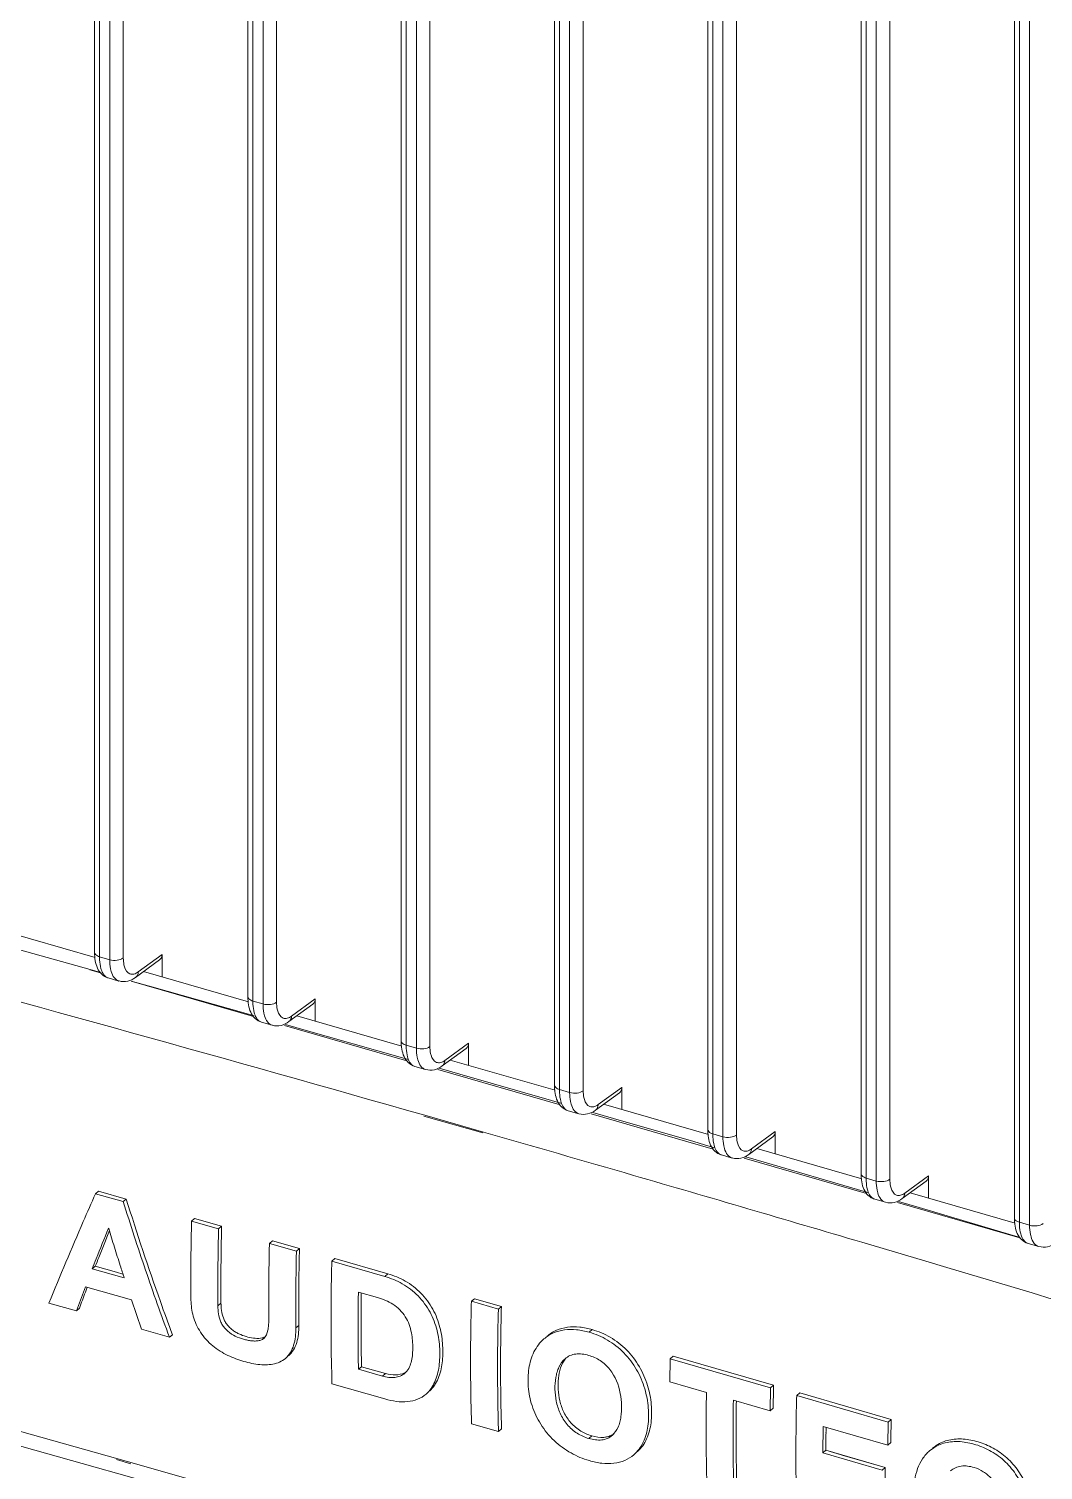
# Model space of a CAD drawing. Header units: millimetres. Extents: x 0 to 3564, y 0 to 2520.
# Drawn here: x 2433.5 to 2484, y 1848.2 to 1919.8 of the extents above; entities that cross this region are included whole.
import ezdxf

# ---------------------------------------------------------------- set-up
doc = ezdxf.new("R2010")
doc.units = ezdxf.units.MM
doc.layers.get('0').update_dxf_attribs({"lineweight": 13})

msp = doc.modelspace()

# ---------------------------------------------------------------- linework, layer by layer
for p, q in [((2436.796, 1873.915), (2436.796, 1957.219)), ((2437.046, 1957.003), (2437.046, 1873.698)), ((2437.551, 1873.552), (2437.551, 1956.857)), ((2438.227, 1956.943), (2438.227, 1873.638)), ((2444.417, 1871.715), (2444.417, 1955.019)), ((2444.667, 1954.803), (2444.667, 1871.498)), ((2445.848, 1954.743), (2445.848, 1871.438)), ((2445.172, 1871.352), (2445.172, 1954.657)), ((2452.038, 1869.515), (2452.038, 1952.819)), ((2452.288, 1952.603), (2452.288, 1869.298)), ((2453.469, 1952.543), (2453.469, 1869.238)), ((2452.793, 1869.152), (2452.793, 1952.457)), ((2459.659, 1867.315), (2459.659, 1950.619)), ((2459.909, 1950.403), (2459.909, 1867.098)), ((2460.414, 1866.952), (2460.414, 1950.257)), ((2461.09, 1950.343), (2461.09, 1867.038)), ((2467.28, 1865.115), (2467.28, 1948.419)), ((2467.53, 1948.203), (2467.53, 1864.898)), ((2468.035, 1864.752), (2468.035, 1948.057)), ((2468.711, 1948.143), (2468.711, 1864.838)), ((2474.901, 1862.915), (2474.901, 1946.219)), ((2475.151, 1946.003), (2475.151, 1862.698)), ((2475.656, 1862.552), (2475.656, 1945.857)), ((2476.332, 1945.943), (2476.332, 1862.638)), ((2482.522, 1860.715), (2482.522, 1944.019)), ((2482.772, 1943.803), (2482.772, 1860.498)), ((2483.277, 1860.352), (2483.277, 1943.657)), ((2436.828, 1873.661), (2431.616, 1875.165)), ((2436.573, 1873.06), (2431.167, 1874.565)), ((2437.046, 1873.698), (2437.551, 1873.552)), ((2440.151, 1873.808), (2438.97, 1872.947)), ((2440.151, 1872.701), (2440.151, 1873.808)), ((2437.087, 1872.906), (2436.561, 1873.049)), ((2437.096, 1872.914), (2436.573, 1873.06)), ((2438.838, 1872.674), (2440.026, 1873.54)), ((2437.476, 1872.647), (2438.011, 1872.493)), ((2444.693, 1870.732), (2438.613, 1872.487)), ((2439.646, 1872.2), (2438.615, 1872.489)), ((2444.449, 1871.461), (2439.237, 1872.965)), ((2444.214, 1870.915), (2439.646, 1872.2)), ((2447.772, 1871.608), (2446.591, 1870.747)), ((2447.772, 1870.501), (2447.772, 1871.608)), ((2444.733, 1870.768), (2444.214, 1870.915)), ((2444.667, 1871.498), (2445.172, 1871.352)), ((2446.459, 1870.474), (2447.648, 1871.34)), ((2445.097, 1870.447), (2445.632, 1870.293)), ((2452.314, 1868.532), (2446.234, 1870.287)), ((2447.312, 1870.039), (2446.282, 1870.33)), ((2452.07, 1869.261), (2446.859, 1870.765)), ((2451.868, 1868.744), (2447.312, 1870.039)), ((2455.393, 1869.408), (2454.212, 1868.547)), ((2455.393, 1868.301), (2455.393, 1869.408)), ((2452.386, 1868.596), (2451.868, 1868.744)), ((2452.288, 1869.298), (2452.793, 1869.152)), ((2454.08, 1868.274), (2455.269, 1869.14)), ((2452.718, 1868.247), (2453.253, 1868.093)), ((2459.935, 1866.332), (2453.855, 1868.087)), ((2454.959, 1867.861), (2453.932, 1868.155)), ((2459.691, 1867.061), (2454.48, 1868.565)), ((2459.504, 1866.556), (2454.959, 1867.861)), ((2460.021, 1866.407), (2459.504, 1866.556)), ((2459.909, 1867.098), (2460.414, 1866.952)), ((2461.701, 1866.074), (2462.89, 1866.94)), ((2463.014, 1867.208), (2461.833, 1866.347)), ((2463.014, 1866.101), (2463.014, 1867.208)), ((2453.208, 1865.818), (2456.128, 1864.984)), ((2460.339, 1866.047), (2460.874, 1865.893)), ((2467.556, 1864.132), (2461.476, 1865.887)), ((2462.587, 1865.666), (2461.563, 1865.962)), ((2467.312, 1864.861), (2462.101, 1866.365)), ((2453.17, 1865.772), (2456.103, 1864.953)), ((2466.585, 1864.508), (2462.587, 1865.666)), ((2467.121, 1864.352), (2466.585, 1864.508)), ((2467.53, 1864.898), (2468.035, 1864.752)), ((2469.323, 1863.874), (2470.511, 1864.74)), ((2470.635, 1865.008), (2469.454, 1864.147)), ((2470.635, 1863.901), (2470.635, 1865.008)), ((2467.636, 1864.202), (2467.121, 1864.352)), ((2467.96, 1863.847), (2468.495, 1863.693)), ((2475.177, 1861.932), (2469.097, 1863.687)), ((2470.196, 1863.455), (2469.174, 1863.754)), ((2474.933, 1862.661), (2469.722, 1864.165)), ((2474.719, 1862.131), (2470.196, 1863.455)), ((2475.151, 1862.698), (2475.656, 1862.552)), ((2476.944, 1861.674), (2478.132, 1862.54)), ((2478.256, 1862.808), (2477.075, 1861.947)), ((2478.256, 1861.701), (2478.256, 1862.808)), ((2436.845, 1861.919), (2436.995, 1862.049)), ((2438.225, 1861.526), (2436.845, 1861.919)), ((2438.375, 1861.656), (2436.995, 1862.049)), ((2438.225, 1861.526), (2438.375, 1861.656)), ((2475.233, 1861.98), (2474.719, 1862.131)), ((2475.581, 1861.647), (2476.116, 1861.493)), ((2477.785, 1861.228), (2476.766, 1861.528)), ((2482.554, 1860.461), (2477.343, 1861.965)), ((2482.798, 1859.732), (2476.718, 1861.487)), ((2482.296, 1859.894), (2477.785, 1861.228)), ((2437.486, 1860.201), (2437.503, 1860.196)), ((2441.619, 1860.559), (2441.769, 1860.689)), ((2442.965, 1860.175), (2441.619, 1860.559)), ((2443.115, 1860.305), (2441.769, 1860.689)), ((2442.965, 1860.175), (2443.115, 1860.305)), ((2482.772, 1860.498), (2483.277, 1860.352)), ((2445.491, 1859.453), (2445.641, 1859.583)), ((2446.835, 1859.068), (2445.491, 1859.453)), ((2446.985, 1859.198), (2445.641, 1859.583)), ((2482.809, 1859.742), (2482.296, 1859.894)), ((2483.202, 1859.447), (2483.737, 1859.293)), ((2446.835, 1859.068), (2446.985, 1859.198)), ((2448.591, 1858.565), (2448.741, 1858.695)), ((2451.377, 1857.939), (2448.741, 1858.695)), ((2436.684, 1858.185), (2436.834, 1858.315)), ((2438.269, 1857.733), (2436.684, 1858.185)), ((2437.89, 1858.013), (2436.834, 1858.315)), ((2438.209, 1857.923), (2437.89, 1858.013)), ((2451.227, 1857.809), (2448.591, 1858.565)), ((2451.227, 1857.809), (2451.377, 1857.939)), ((2435.893, 1856.099), (2436.344, 1857.295)), ((2436.342, 1857.025), (2436.434, 1857.269)), ((2436.344, 1857.295), (2438.632, 1856.643)), ((2438.632, 1856.643), (2439.125, 1855.179)), ((2449.91, 1857.033), (2450.869, 1856.757)), ((2455.529, 1856.572), (2455.679, 1856.702)), ((2456.871, 1856.186), (2455.529, 1856.572)), ((2457.021, 1856.316), (2455.679, 1856.702)), ((2434.53, 1856.486), (2435.893, 1856.099)), ((2435.893, 1856.099), (2436.043, 1856.229)), ((2442.93, 1856.352), (2443.081, 1856.482)), ((2456.871, 1856.186), (2457.021, 1856.316)), ((2439.125, 1855.179), (2440.522, 1854.781)), ((2446.8, 1855.245), (2446.95, 1855.375)), ((2461.387, 1855.034), (2461.537, 1855.164)), ((2440.522, 1854.781), (2440.672, 1854.911)), ((2465.413, 1853.718), (2465.388, 1852.57)), ((2465.413, 1853.718), (2465.563, 1853.848)), ((2470.405, 1852.269), (2465.413, 1853.718)), ((2470.555, 1852.399), (2465.563, 1853.848)), ((2449.915, 1853.192), (2450.065, 1853.322)), ((2451.113, 1852.848), (2449.915, 1853.192)), ((2451.263, 1852.978), (2450.065, 1853.322)), ((2451.113, 1852.848), (2451.263, 1852.978)), ((2421.141, 1852.743), (2460.834, 1841.576)), ((2448.6, 1852.473), (2451.235, 1851.717)), ((2465.388, 1852.57), (2467.215, 1852.041)), ((2470.38, 1851.122), (2470.405, 1852.269)), ((2470.405, 1852.269), (2470.555, 1852.399)), ((2468.554, 1851.652), (2470.38, 1851.122)), ((2471.7, 1851.893), (2471.85, 1852.022)), ((2476.252, 1850.566), (2471.7, 1851.893)), ((2476.402, 1850.696), (2471.85, 1852.022)), ((2470.38, 1851.122), (2470.53, 1851.252)), ((2437.948, 1848.736), (2431.016, 1850.687)), ((2455.538, 1850.48), (2456.879, 1850.094)), ((2456.879, 1850.094), (2457.029, 1850.224)), ((2473.001, 1849.036), (2473.014, 1850.356)), ((2473.014, 1850.356), (2476.228, 1849.419)), ((2476.228, 1849.419), (2476.252, 1850.566)), ((2476.252, 1850.566), (2476.402, 1850.696)), ((2461.366, 1849.753), (2461.516, 1849.883)), ((2476.228, 1849.419), (2476.378, 1849.549)), ((2438.601, 1848.499), (2437.886, 1848.701)), ((2438.663, 1848.534), (2437.948, 1848.736)), ((2473.001, 1849.036), (2473.151, 1849.166)), ((2475.95, 1848.177), (2473.001, 1849.036)), ((2476.1, 1848.307), (2473.151, 1849.166)), ((2445.578, 1846.574), (2438.663, 1848.534)), ((2475.95, 1848.177), (2476.1, 1848.307)), ((2476.101, 1847.265), (2476.1, 1848.307))]:
    msp.add_line(p, q)
msp.add_lwpolyline([(2476.1, 1848.307), (2475.118, 1848.594), (2474.133, 1848.879), (2473.151, 1849.166)])
for centre, radius, start, end in [((1823.671, -342.016), 2295.833, 73.815608, 74.009356), ((2588.057, 1799.588), 162.223, 159.26408, 159.56446), ((2582.881, 1849.409), 112.366, 178.4752, 179.06046), ((2584.527, 1848.677), 111.378, 179.15838, 179.29642), ((2591.091, 1847.709), 114.728, 178.50792, 179.08085), ((2583.521, 1848.688), 110.371, 179.29617, 179.7522), ((2479.651, 1847.888), 1.824, 123.33684, 130.88301)]:
    msp.add_arc(centre, radius, start, end)
for centre in [(2439.717, 1873.934), (2447.338, 1871.734), (2454.96, 1869.534), (2462.581, 1867.334), (2470.202, 1865.134), (2477.823, 1862.934)]:
    msp.add_ellipse(centre, major_axis=(-0.327, 0.379), ratio=0.749092, start_param=-3.202828, end_param=-2.426395)
for points, knots in [([(2414.238, 1876.57), (2417.502, 1875.699), (2430.515, 1872.198), (2443.498, 1868.587), (2453.208, 1865.818)], [0, 0, 0, 0, 0.250705, 1, 1, 1, 1]), ([(2436.796, 1873.915), (2436.796, 1873.777), (2436.815, 1873.512), (2436.918, 1873.134), (2437.133, 1872.816), (2437.357, 1872.68), (2437.478, 1872.647)], [0, 0, 0, 0, 0.267561, 0.515091, 0.75462, 1, 1, 1, 1]), ([(2437.046, 1873.698), (2437.01, 1873.708), (2436.908, 1873.745), (2436.796, 1873.838), (2436.796, 1873.915)], [0, 0, 0, 0, 0.324621, 1, 1, 1, 1]), ([(2437.046, 1873.698), (2437.046, 1873.645), (2437.051, 1873.451), (2437.077, 1873.255), (2437.115, 1873.119)], [0, 0, 0, 0, 0.27309, 1, 1, 1, 1]), ([(2437.115, 1873.119), (2437.125, 1873.08), (2437.169, 1872.946), (2437.239, 1872.817), (2437.311, 1872.747)], [0, 0, 0, 0, 0.28664, 1, 1, 1, 1]), ([(2438.227, 1873.638), (2438.144, 1873.57), (2437.906, 1873.505), (2437.671, 1873.518), (2437.551, 1873.552)], [0, 0, 0, 0, 0.463542, 1, 1, 1, 1]), ([(2437.625, 1872.971), (2437.612, 1873.014), (2437.566, 1873.204), (2437.551, 1873.401), (2437.551, 1873.552)], [0, 0, 0, 0, 0.226827, 1, 1, 1, 1]), ([(2438.284, 1873.2), (2438.274, 1873.232), (2438.239, 1873.375), (2438.227, 1873.524), (2438.227, 1873.638)], [0, 0, 0, 0, 0.226813, 1, 1, 1, 1]), ([(2438.97, 1872.947), (2438.905, 1872.9), (2438.774, 1872.825), (2438.458, 1872.829), (2438.327, 1873.058), (2438.284, 1873.2)], [0, 0, 0, 0, 0.274351, 0.497881, 1, 1, 1, 1]), ([(2437.311, 1872.747), (2437.323, 1872.735), (2437.372, 1872.692), (2437.43, 1872.66), (2437.476, 1872.647)], [0, 0, 0, 0, 0.26302, 1, 1, 1, 1]), ([(2438.011, 1872.493), (2437.922, 1872.519), (2437.742, 1872.657), (2437.658, 1872.858), (2437.625, 1872.971)], [0, 0, 0, 0, 0.440607, 1, 1, 1, 1]), ([(2438.838, 1872.674), (2438.721, 1872.589), (2438.458, 1872.447), (2438.153, 1872.456), (2438.014, 1872.496)], [0, 0, 0, 0, 0.501272, 1, 1, 1, 1]), ([(2438.97, 1872.947), (2438.969, 1872.92), (2438.957, 1872.817), (2438.899, 1872.718), (2438.839, 1872.674)], [0, 0, 0, 0, 0.269321, 1, 1, 1, 1]), ([(2444.417, 1871.715), (2444.417, 1871.577), (2444.436, 1871.312), (2444.54, 1870.934), (2444.755, 1870.616), (2444.978, 1870.48), (2445.099, 1870.447)], [0, 0, 0, 0, 0.267561, 0.515091, 0.75462, 1, 1, 1, 1]), ([(2444.667, 1871.498), (2444.632, 1871.508), (2444.529, 1871.545), (2444.417, 1871.638), (2444.417, 1871.715)], [0, 0, 0, 0, 0.324621, 1, 1, 1, 1]), ([(2444.667, 1871.498), (2444.667, 1871.445), (2444.672, 1871.251), (2444.698, 1871.055), (2444.736, 1870.919)], [0, 0, 0, 0, 0.27309, 1, 1, 1, 1]), ([(2444.736, 1870.919), (2444.746, 1870.88), (2444.79, 1870.746), (2444.86, 1870.617), (2444.932, 1870.547)], [0, 0, 0, 0, 0.28664, 1, 1, 1, 1]), ([(2445.848, 1871.438), (2445.765, 1871.37), (2445.527, 1871.305), (2445.292, 1871.318), (2445.172, 1871.352)], [0, 0, 0, 0, 0.463542, 1, 1, 1, 1]), ([(2445.246, 1870.771), (2445.233, 1870.814), (2445.187, 1871.004), (2445.172, 1871.201), (2445.172, 1871.352)], [0, 0, 0, 0, 0.226827, 1, 1, 1, 1]), ([(2445.905, 1871), (2445.895, 1871.032), (2445.86, 1871.175), (2445.848, 1871.324), (2445.848, 1871.438)], [0, 0, 0, 0, 0.226813, 1, 1, 1, 1]), ([(2446.591, 1870.747), (2446.526, 1870.7), (2446.395, 1870.625), (2446.079, 1870.629), (2445.948, 1870.858), (2445.905, 1871)], [0, 0, 0, 0, 0.274351, 0.497881, 1, 1, 1, 1]), ([(2444.932, 1870.547), (2444.944, 1870.535), (2444.993, 1870.492), (2445.051, 1870.46), (2445.097, 1870.447)], [0, 0, 0, 0, 0.26302, 1, 1, 1, 1]), ([(2445.632, 1870.293), (2445.543, 1870.319), (2445.363, 1870.457), (2445.279, 1870.658), (2445.246, 1870.771)], [0, 0, 0, 0, 0.440607, 1, 1, 1, 1]), ([(2446.459, 1870.474), (2446.342, 1870.389), (2446.079, 1870.247), (2445.774, 1870.256), (2445.635, 1870.296)], [0, 0, 0, 0, 0.501272, 1, 1, 1, 1]), ([(2446.591, 1870.747), (2446.59, 1870.72), (2446.578, 1870.617), (2446.52, 1870.518), (2446.46, 1870.474)], [0, 0, 0, 0, 0.269321, 1, 1, 1, 1]), ([(2452.038, 1869.515), (2452.038, 1869.377), (2452.057, 1869.112), (2452.161, 1868.734), (2452.376, 1868.416), (2452.599, 1868.28), (2452.72, 1868.247)], [0, 0, 0, 0, 0.267561, 0.515091, 0.75462, 1, 1, 1, 1]), ([(2452.288, 1869.298), (2452.253, 1869.308), (2452.15, 1869.345), (2452.038, 1869.438), (2452.038, 1869.515)], [0, 0, 0, 0, 0.324621, 1, 1, 1, 1]), ([(2452.288, 1869.298), (2452.288, 1869.245), (2452.293, 1869.051), (2452.319, 1868.855), (2452.357, 1868.719)], [0, 0, 0, 0, 0.27309, 1, 1, 1, 1]), ([(2452.357, 1868.719), (2452.367, 1868.68), (2452.411, 1868.546), (2452.481, 1868.417), (2452.553, 1868.347)], [0, 0, 0, 0, 0.28664, 1, 1, 1, 1]), ([(2453.469, 1869.238), (2453.386, 1869.17), (2453.148, 1869.105), (2452.913, 1869.118), (2452.793, 1869.152)], [0, 0, 0, 0, 0.463542, 1, 1, 1, 1]), ([(2452.867, 1868.571), (2452.854, 1868.614), (2452.808, 1868.804), (2452.793, 1869.001), (2452.793, 1869.152)], [0, 0, 0, 0, 0.226827, 1, 1, 1, 1]), ([(2453.526, 1868.8), (2453.516, 1868.832), (2453.481, 1868.975), (2453.469, 1869.124), (2453.469, 1869.238)], [0, 0, 0, 0, 0.226813, 1, 1, 1, 1]), ([(2454.212, 1868.547), (2454.147, 1868.5), (2454.016, 1868.425), (2453.7, 1868.429), (2453.569, 1868.658), (2453.526, 1868.8)], [0, 0, 0, 0, 0.274351, 0.497881, 1, 1, 1, 1]), ([(2452.553, 1868.347), (2452.565, 1868.335), (2452.614, 1868.292), (2452.672, 1868.26), (2452.718, 1868.247)], [0, 0, 0, 0, 0.26302, 1, 1, 1, 1]), ([(2453.253, 1868.093), (2453.164, 1868.119), (2452.984, 1868.257), (2452.9, 1868.458), (2452.867, 1868.571)], [0, 0, 0, 0, 0.440607, 1, 1, 1, 1]), ([(2454.081, 1868.274), (2453.963, 1868.189), (2453.7, 1868.047), (2453.395, 1868.056), (2453.256, 1868.096)], [0, 0, 0, 0, 0.501272, 1, 1, 1, 1]), ([(2454.212, 1868.547), (2454.211, 1868.52), (2454.199, 1868.417), (2454.141, 1868.318), (2454.081, 1868.274)], [0, 0, 0, 0, 0.269321, 1, 1, 1, 1]), ([(2459.659, 1867.315), (2459.659, 1867.177), (2459.678, 1866.912), (2459.782, 1866.534), (2459.997, 1866.216), (2460.22, 1866.08), (2460.341, 1866.047)], [0, 0, 0, 0, 0.267561, 0.515091, 0.75462, 1, 1, 1, 1]), ([(2459.909, 1867.098), (2459.874, 1867.108), (2459.771, 1867.145), (2459.659, 1867.238), (2459.659, 1867.315)], [0, 0, 0, 0, 0.324621, 1, 1, 1, 1]), ([(2459.909, 1867.098), (2459.909, 1867.045), (2459.914, 1866.851), (2459.94, 1866.655), (2459.978, 1866.519)], [0, 0, 0, 0, 0.27309, 1, 1, 1, 1]), ([(2461.09, 1867.038), (2461.007, 1866.97), (2460.769, 1866.905), (2460.534, 1866.918), (2460.414, 1866.952)], [0, 0, 0, 0, 0.463542, 1, 1, 1, 1]), ([(2460.488, 1866.371), (2460.475, 1866.414), (2460.429, 1866.604), (2460.414, 1866.801), (2460.414, 1866.952)], [0, 0, 0, 0, 0.226827, 1, 1, 1, 1]), ([(2461.147, 1866.6), (2461.137, 1866.632), (2461.102, 1866.775), (2461.09, 1866.924), (2461.09, 1867.038)], [0, 0, 0, 0, 0.226813, 1, 1, 1, 1]), ([(2461.833, 1866.347), (2461.768, 1866.3), (2461.637, 1866.225), (2461.321, 1866.229), (2461.19, 1866.458), (2461.147, 1866.6)], [0, 0, 0, 0, 0.274351, 0.497881, 1, 1, 1, 1]), ([(2459.978, 1866.519), (2459.988, 1866.48), (2460.032, 1866.346), (2460.102, 1866.217), (2460.174, 1866.147)], [0, 0, 0, 0, 0.28664, 1, 1, 1, 1]), ([(2460.174, 1866.147), (2460.186, 1866.135), (2460.235, 1866.092), (2460.293, 1866.06), (2460.339, 1866.047)], [0, 0, 0, 0, 0.26302, 1, 1, 1, 1]), ([(2460.874, 1865.893), (2460.785, 1865.919), (2460.605, 1866.057), (2460.521, 1866.258), (2460.488, 1866.371)], [0, 0, 0, 0, 0.440607, 1, 1, 1, 1]), ([(2461.702, 1866.074), (2461.584, 1865.989), (2461.321, 1865.847), (2461.016, 1865.856), (2460.877, 1865.896)], [0, 0, 0, 0, 0.501272, 1, 1, 1, 1]), ([(2461.833, 1866.347), (2461.832, 1866.32), (2461.82, 1866.217), (2461.762, 1866.118), (2461.702, 1866.074)], [0, 0, 0, 0, 0.269321, 1, 1, 1, 1]), ([(2467.28, 1865.115), (2467.28, 1864.977), (2467.299, 1864.712), (2467.403, 1864.334), (2467.618, 1864.016), (2467.841, 1863.88), (2467.962, 1863.847)], [0, 0, 0, 0, 0.267561, 0.515091, 0.75462, 1, 1, 1, 1]), ([(2467.53, 1864.898), (2467.495, 1864.908), (2467.392, 1864.945), (2467.28, 1865.038), (2467.28, 1865.115)], [0, 0, 0, 0, 0.324621, 1, 1, 1, 1]), ([(2467.53, 1864.898), (2467.53, 1864.845), (2467.535, 1864.651), (2467.561, 1864.455), (2467.599, 1864.319)], [0, 0, 0, 0, 0.27309, 1, 1, 1, 1]), ([(2468.711, 1864.838), (2468.628, 1864.77), (2468.39, 1864.705), (2468.155, 1864.718), (2468.035, 1864.752)], [0, 0, 0, 0, 0.463542, 1, 1, 1, 1]), ([(2468.109, 1864.171), (2468.096, 1864.214), (2468.05, 1864.404), (2468.035, 1864.601), (2468.035, 1864.752)], [0, 0, 0, 0, 0.226827, 1, 1, 1, 1]), ([(2468.768, 1864.4), (2468.758, 1864.432), (2468.723, 1864.575), (2468.711, 1864.724), (2468.711, 1864.838)], [0, 0, 0, 0, 0.226813, 1, 1, 1, 1]), ([(2469.454, 1864.147), (2469.389, 1864.1), (2469.258, 1864.025), (2468.942, 1864.029), (2468.811, 1864.258), (2468.768, 1864.4)], [0, 0, 0, 0, 0.274351, 0.497881, 1, 1, 1, 1]), ([(2467.599, 1864.319), (2467.609, 1864.28), (2467.653, 1864.146), (2467.723, 1864.017), (2467.795, 1863.947)], [0, 0, 0, 0, 0.28664, 1, 1, 1, 1]), ([(2467.795, 1863.947), (2467.807, 1863.935), (2467.856, 1863.892), (2467.914, 1863.86), (2467.96, 1863.847)], [0, 0, 0, 0, 0.26302, 1, 1, 1, 1]), ([(2468.495, 1863.693), (2468.406, 1863.719), (2468.226, 1863.857), (2468.142, 1864.058), (2468.109, 1864.171)], [0, 0, 0, 0, 0.440607, 1, 1, 1, 1]), ([(2469.323, 1863.874), (2469.205, 1863.789), (2468.942, 1863.647), (2468.637, 1863.656), (2468.498, 1863.696)], [0, 0, 0, 0, 0.501272, 1, 1, 1, 1]), ([(2469.454, 1864.147), (2469.453, 1864.12), (2469.441, 1864.017), (2469.383, 1863.918), (2469.323, 1863.874)], [0, 0, 0, 0, 0.269321, 1, 1, 1, 1]), ([(2463.588, 1862.832), (2467.374, 1861.733), (2482.456, 1857.314), (2497.493, 1852.739), (2508.73, 1849.228)], [0, 0, 0, 0, 0.250877, 1, 1, 1, 1]), ([(2474.901, 1862.915), (2474.901, 1862.777), (2474.921, 1862.512), (2475.024, 1862.134), (2475.239, 1861.816), (2475.462, 1861.68), (2475.583, 1861.647)], [0, 0, 0, 0, 0.267561, 0.515091, 0.75462, 1, 1, 1, 1]), ([(2475.151, 1862.698), (2475.116, 1862.708), (2475.013, 1862.745), (2474.901, 1862.838), (2474.901, 1862.915)], [0, 0, 0, 0, 0.324621, 1, 1, 1, 1]), ([(2475.151, 1862.698), (2475.151, 1862.645), (2475.156, 1862.451), (2475.182, 1862.255), (2475.22, 1862.119)], [0, 0, 0, 0, 0.27309, 1, 1, 1, 1]), ([(2476.332, 1862.638), (2476.249, 1862.57), (2476.011, 1862.505), (2475.776, 1862.518), (2475.656, 1862.552)], [0, 0, 0, 0, 0.463542, 1, 1, 1, 1]), ([(2475.73, 1861.971), (2475.717, 1862.014), (2475.671, 1862.204), (2475.656, 1862.401), (2475.656, 1862.552)], [0, 0, 0, 0, 0.226827, 1, 1, 1, 1]), ([(2476.389, 1862.2), (2476.379, 1862.232), (2476.344, 1862.375), (2476.332, 1862.524), (2476.332, 1862.638)], [0, 0, 0, 0, 0.226813, 1, 1, 1, 1]), ([(2436.845, 1861.919), (2436.641, 1861.458), (2435.848, 1859.656), (2435.082, 1857.843), (2434.53, 1856.486)], [0, 0, 0, 0, 0.256006, 1, 1, 1, 1]), ([(2440.522, 1854.781), (2440.11, 1855.888), (2439.312, 1858.125), (2438.579, 1860.385), (2438.225, 1861.526)], [0, 0, 0, 0, 0.497071, 1, 1, 1, 1]), ([(2440.672, 1854.911), (2440.466, 1855.463), (2439.653, 1857.694), (2438.904, 1859.949), (2438.375, 1861.656)], [0, 0, 0, 0, 0.247777, 1, 1, 1, 1]), ([(2475.22, 1862.119), (2475.231, 1862.08), (2475.274, 1861.946), (2475.344, 1861.817), (2475.416, 1861.747)], [0, 0, 0, 0, 0.28664, 1, 1, 1, 1]), ([(2475.416, 1861.747), (2475.428, 1861.735), (2475.477, 1861.692), (2475.535, 1861.66), (2475.581, 1861.647)], [0, 0, 0, 0, 0.26302, 1, 1, 1, 1]), ([(2476.116, 1861.493), (2476.027, 1861.519), (2475.847, 1861.657), (2475.763, 1861.858), (2475.73, 1861.971)], [0, 0, 0, 0, 0.440607, 1, 1, 1, 1]), ([(2476.944, 1861.674), (2476.826, 1861.589), (2476.563, 1861.447), (2476.258, 1861.456), (2476.119, 1861.496)], [0, 0, 0, 0, 0.501272, 1, 1, 1, 1]), ([(2477.075, 1861.947), (2477.01, 1861.9), (2476.879, 1861.825), (2476.563, 1861.829), (2476.432, 1862.058), (2476.389, 1862.2)], [0, 0, 0, 0, 0.274351, 0.497881, 1, 1, 1, 1]), ([(2477.075, 1861.947), (2477.074, 1861.92), (2477.062, 1861.817), (2477.004, 1861.718), (2476.944, 1861.674)], [0, 0, 0, 0, 0.269321, 1, 1, 1, 1]), ([(2436.684, 1858.185), (2436.749, 1858.352), (2437.013, 1859.025), (2437.282, 1859.696), (2437.486, 1860.201)], [0, 0, 0, 0, 0.247808, 1, 1, 1, 1]), ([(2436.834, 1858.315), (2436.891, 1858.462), (2437.123, 1859.052), (2437.358, 1859.641), (2437.536, 1860.084)], [0, 0, 0, 0, 0.248068, 1, 1, 1, 1]), ([(2438.269, 1857.733), (2438.203, 1857.937), (2438.041, 1858.449), (2437.782, 1859.268), (2437.596, 1859.886), (2437.503, 1860.196)], [0, 0, 0, 0, 0.249254, 0.623879, 1, 1, 1, 1]), ([(2441.62, 1860.559), (2441.611, 1860.237), (2441.584, 1858.963), (2441.578, 1857.689), (2441.585, 1856.736)], [0, 0, 0, 0, 0.252681, 1, 1, 1, 1]), ([(2442.93, 1856.352), (2442.928, 1856.667), (2442.923, 1857.942), (2442.94, 1859.216), (2442.965, 1860.175)], [0, 0, 0, 0, 0.24728, 1, 1, 1, 1]), ([(2443.115, 1860.305), (2443.107, 1859.983), (2443.079, 1858.709), (2443.073, 1857.434), (2443.081, 1856.482)], [0, 0, 0, 0, 0.252689, 1, 1, 1, 1]), ([(2482.522, 1860.715), (2482.522, 1860.577), (2482.542, 1860.312), (2482.645, 1859.934), (2482.86, 1859.616), (2483.083, 1859.48), (2483.204, 1859.447)], [0, 0, 0, 0, 0.267561, 0.515091, 0.75462, 1, 1, 1, 1]), ([(2482.772, 1860.498), (2482.737, 1860.508), (2482.634, 1860.545), (2482.522, 1860.638), (2482.522, 1860.715)], [0, 0, 0, 0, 0.324621, 1, 1, 1, 1]), ([(2482.772, 1860.498), (2482.772, 1860.445), (2482.777, 1860.251), (2482.803, 1860.055), (2482.841, 1859.919)], [0, 0, 0, 0, 0.27309, 1, 1, 1, 1]), ([(2483.953, 1860.438), (2483.87, 1860.37), (2483.632, 1860.305), (2483.397, 1860.318), (2483.277, 1860.352)], [0, 0, 0, 0, 0.463542, 1, 1, 1, 1]), ([(2483.351, 1859.771), (2483.338, 1859.814), (2483.292, 1860.004), (2483.277, 1860.201), (2483.277, 1860.352)], [0, 0, 0, 0, 0.226827, 1, 1, 1, 1]), ([(2445.491, 1859.453), (2445.483, 1859.131), (2445.455, 1857.857), (2445.449, 1856.582), (2445.456, 1855.63)], [0, 0, 0, 0, 0.252722, 1, 1, 1, 1]), ([(2482.841, 1859.919), (2482.852, 1859.88), (2482.895, 1859.746), (2482.965, 1859.617), (2483.037, 1859.547)], [0, 0, 0, 0, 0.28664, 1, 1, 1, 1]), ([(2483.037, 1859.547), (2483.049, 1859.535), (2483.098, 1859.492), (2483.156, 1859.46), (2483.202, 1859.447)], [0, 0, 0, 0, 0.26302, 1, 1, 1, 1]), ([(2483.737, 1859.293), (2483.648, 1859.319), (2483.468, 1859.457), (2483.384, 1859.658), (2483.351, 1859.771)], [0, 0, 0, 0, 0.440607, 1, 1, 1, 1]), ([(2484.565, 1859.474), (2484.447, 1859.389), (2484.184, 1859.247), (2483.879, 1859.256), (2483.74, 1859.296)], [0, 0, 0, 0, 0.501272, 1, 1, 1, 1]), ([(2446.8, 1855.245), (2446.797, 1855.56), (2446.792, 1856.835), (2446.81, 1858.109), (2446.835, 1859.068)], [0, 0, 0, 0, 0.247235, 1, 1, 1, 1]), ([(2446.985, 1859.198), (2446.977, 1858.876), (2446.949, 1857.602), (2446.942, 1856.327), (2446.95, 1855.375)], [0, 0, 0, 0, 0.252738, 1, 1, 1, 1]), ([(2448.591, 1858.565), (2448.578, 1858.048), (2448.538, 1856.018), (2448.553, 1853.986), (2448.6, 1852.473)], [0, 0, 0, 0, 0.254582, 1, 1, 1, 1]), ([(2453.458, 1852.117), (2453.641, 1852.285), (2453.927, 1852.737), (2454.073, 1853.384), (2454.113, 1853.938), (2454.106, 1854.53), (2453.995, 1855.3), (2453.707, 1856.05), (2453.354, 1856.607), (2452.92, 1857.11), (2452.273, 1857.608), (2451.676, 1857.854), (2451.377, 1857.939)], [0, 0, 0, 0, 0.103387, 0.214656, 0.273476, 0.334098, 0.460778, 0.595145, 0.664557, 0.734264, 0.870597, 1, 1, 1, 1]), ([(2453.276, 1851.958), (2453.37, 1852.04), (2453.538, 1852.23), (2453.724, 1852.568), (2453.851, 1852.945), (2453.929, 1853.35), (2453.962, 1853.774), (2453.959, 1854.369), (2453.852, 1855.144), (2453.567, 1855.899), (2453.215, 1856.462), (2452.78, 1856.97), (2452.129, 1857.474), (2451.527, 1857.722), (2451.226, 1857.809)], [0, 0, 0, 0, 0.051274, 0.10384, 0.15838, 0.215012, 0.273653, 0.334154, 0.460538, 0.594819, 0.664247, 0.734024, 0.870536, 1, 1, 1, 1]), ([(2446.282, 1853.732), (2446.198, 1853.658), (2446.001, 1853.534), (2445.66, 1853.435), (2445.291, 1853.404), (2444.907, 1853.431), (2444.514, 1853.503), (2443.978, 1853.649), (2443.304, 1853.911), (2442.682, 1854.319), (2442.258, 1854.75), (2441.998, 1855.121), (2441.801, 1855.517), (2441.63, 1856.052), (2441.587, 1856.466), (2441.585, 1856.736)], [0, 0, 0, 0, 0.051114, 0.104234, 0.160092, 0.218611, 0.279337, 0.341796, 0.471216, 0.607028, 0.676468, 0.74531, 0.812444, 0.877235, 1, 1, 1, 1]), ([(2449.915, 1853.192), (2449.909, 1853.508), (2449.89, 1854.788), (2449.894, 1856.069), (2449.91, 1857.033)], [0, 0, 0, 0, 0.247066, 1, 1, 1, 1]), ([(2450.057, 1856.989), (2450.052, 1856.68), (2450.04, 1855.458), (2450.047, 1854.235), (2450.065, 1853.322)], [0, 0, 0, 0, 0.25278, 1, 1, 1, 1]), ([(2450.868, 1856.757), (2451.134, 1856.681), (2451.534, 1856.521), (2451.978, 1856.157), (2452.257, 1855.813), (2452.447, 1855.421), (2452.589, 1854.89), (2452.615, 1854.484), (2452.615, 1854.221)], [0, 0, 0, 0, 0.246914, 0.377629, 0.510028, 0.63975, 0.764344, 1, 1, 1, 1]), ([(2455.529, 1856.572), (2455.515, 1856.055), (2455.475, 1854.025), (2455.491, 1851.993), (2455.538, 1850.48)], [0, 0, 0, 0, 0.254654, 1, 1, 1, 1]), ([(2445.208, 1854.728), (2445.165, 1854.691), (2445.059, 1854.632), (2444.88, 1854.597), (2444.69, 1854.595), (2444.494, 1854.618), (2444.295, 1854.659), (2444.024, 1854.734), (2443.683, 1854.872), (2443.384, 1855.103), (2443.187, 1855.337), (2443.04, 1855.594), (2442.947, 1855.939), (2442.931, 1856.217), (2442.93, 1856.352)], [0, 0, 0, 0, 0.051626, 0.105929, 0.163099, 0.22256, 0.283733, 0.346283, 0.476101, 0.61283, 0.682127, 0.750093, 0.87856, 1, 1, 1, 1]), ([(2445.127, 1854.748), (2445.015, 1854.723), (2444.775, 1854.722), (2444.418, 1854.791), (2444.115, 1854.885), (2443.878, 1854.996), (2443.705, 1855.104), (2443.544, 1855.236), (2443.4, 1855.387), (2443.282, 1855.557), (2443.168, 1855.798), (2443.095, 1856.11), (2443.082, 1856.36), (2443.081, 1856.482)], [0, 0, 0, 0, 0.111431, 0.230652, 0.355069, 0.419709, 0.486127, 0.553858, 0.622118, 0.689801, 0.755696, 0.880829, 1, 1, 1, 1]), ([(2456.879, 1850.094), (2456.864, 1850.592), (2456.816, 1852.622), (2456.83, 1854.654), (2456.871, 1856.186)], [0, 0, 0, 0, 0.24526, 1, 1, 1, 1]), ([(2457.021, 1856.316), (2457.007, 1855.799), (2456.966, 1853.768), (2456.982, 1851.737), (2457.029, 1850.224)], [0, 0, 0, 0, 0.254705, 1, 1, 1, 1]), ([(2445.456, 1855.63), (2445.457, 1855.545), (2445.452, 1855.377), (2445.413, 1855.065), (2445.322, 1854.826), (2445.208, 1854.728)], [0, 0, 0, 0, 0.26727, 0.525738, 1, 1, 1, 1]), ([(2446.8, 1855.245), (2446.801, 1855.098), (2446.79, 1854.809), (2446.712, 1854.393), (2446.55, 1854.021), (2446.379, 1853.816), (2446.282, 1853.732)], [0, 0, 0, 0, 0.268293, 0.5242, 0.766589, 1, 1, 1, 1]), ([(2446.95, 1855.375), (2446.951, 1855.228), (2446.94, 1854.939), (2446.861, 1854.523), (2446.7, 1854.151), (2446.53, 1853.946), (2446.433, 1853.862)], [0, 0, 0, 0, 0.268371, 0.524301, 0.766658, 1, 1, 1, 1]), ([(2461.386, 1855.033), (2461.183, 1855.092), (2460.776, 1855.177), (2460.166, 1855.177), (2459.601, 1855.028), (2459.276, 1854.824), (2459.136, 1854.703)], [0, 0, 0, 0, 0.268339, 0.52343, 0.765619, 1, 1, 1, 1]), ([(2461.537, 1855.164), (2461.333, 1855.222), (2460.926, 1855.307), (2460.316, 1855.308), (2459.751, 1855.158), (2459.426, 1854.954), (2459.286, 1854.833)], [0, 0, 0, 0, 0.268406, 0.523404, 0.765611, 1, 1, 1, 1]), ([(2463.789, 1849.101), (2463.98, 1849.275), (2464.293, 1849.732), (2464.46, 1850.406), (2464.497, 1850.984), (2464.473, 1851.608), (2464.316, 1852.415), (2463.911, 1853.35), (2463.281, 1854.181), (2462.47, 1854.81), (2461.849, 1855.073), (2461.537, 1855.164)], [0, 0, 0, 0, 0.10279, 0.213238, 0.272056, 0.333022, 0.460999, 0.596249, 0.7349, 0.870908, 1, 1, 1, 1]), ([(2445.27, 1854.799), (2445.259, 1854.793), (2445.213, 1854.771), (2445.164, 1854.756), (2445.127, 1854.748)], [0, 0, 0, 0, 0.246092, 1, 1, 1, 1]), ([(2459.136, 1854.703), (2458.931, 1854.525), (2458.59, 1854.062), (2458.39, 1853.374), (2458.338, 1852.787), (2458.348, 1852.325), (2458.413, 1851.853), (2458.581, 1851.213), (2458.947, 1850.431), (2459.611, 1849.619), (2460.447, 1849.004), (2461.078, 1848.742), (2461.394, 1848.65)], [0, 0, 0, 0, 0.10674, 0.218637, 0.277238, 0.337536, 0.399551, 0.463523, 0.596807, 0.73463, 0.870888, 1, 1, 1, 1]), ([(2463.605, 1848.94), (2463.801, 1849.11), (2464.126, 1849.563), (2464.305, 1850.237), (2464.347, 1850.817), (2464.328, 1851.444), (2464.175, 1852.256), (2463.773, 1853.2), (2463.143, 1854.04), (2462.327, 1854.677), (2461.7, 1854.942), (2461.386, 1855.033)], [0, 0, 0, 0, 0.102708, 0.212818, 0.271533, 0.332431, 0.460271, 0.595566, 0.734417, 0.870705, 1, 1, 1, 1]), ([(2452.615, 1854.221), (2452.615, 1854.103), (2452.604, 1853.872), (2452.544, 1853.538), (2452.428, 1853.233), (2452.298, 1853.062), (2452.22, 1852.994)], [0, 0, 0, 0, 0.266822, 0.52285, 0.766689, 1, 1, 1, 1]), ([(2461.365, 1849.752), (2461.164, 1849.811), (2460.761, 1849.986), (2460.263, 1850.425), (2459.92, 1850.99), (2459.731, 1851.597), (2459.67, 1852.197), (2459.699, 1852.681), (2459.781, 1853.045), (2459.902, 1853.378), (2460.055, 1853.603), (2460.185, 1853.716)], [0, 0, 0, 0, 0.130715, 0.268952, 0.406203, 0.536948, 0.6611, 0.779779, 0.837063, 0.892878, 1, 1, 1, 1]), ([(2461.516, 1849.882), (2461.324, 1849.938), (2460.941, 1850.102), (2460.457, 1850.508), (2460.111, 1851.036), (2459.909, 1851.611), (2459.827, 1852.186), (2459.836, 1852.74), (2459.94, 1853.258), (2460.095, 1853.572), (2460.199, 1853.703)], [0, 0, 0, 0, 0.129516, 0.26648, 0.403289, 0.534231, 0.658742, 0.77794, 0.891811, 1, 1, 1, 1]), ([(2460.185, 1853.716), (2460.258, 1853.779), (2460.426, 1853.886), (2460.721, 1853.963), (2461.04, 1853.959), (2461.252, 1853.913), (2461.359, 1853.883)], [0, 0, 0, 0, 0.233458, 0.475094, 0.730575, 1, 1, 1, 1]), ([(2461.359, 1853.883), (2461.56, 1853.825), (2461.96, 1853.647), (2462.603, 1853.053), (2462.928, 1852.223), (2463.012, 1851.407), (2462.99, 1850.923), (2462.915, 1850.561), (2462.802, 1850.235), (2462.655, 1850.015), (2462.529, 1849.906)], [0, 0, 0, 0, 0.131014, 0.269655, 0.538888, 0.664605, 0.783762, 0.840687, 0.895654, 1, 1, 1, 1]), ([(2452.22, 1852.994), (2452.152, 1852.936), (2451.991, 1852.842), (2451.714, 1852.78), (2451.415, 1852.78), (2451.214, 1852.818), (2451.113, 1852.847)], [0, 0, 0, 0, 0.230571, 0.472069, 0.728171, 1, 1, 1, 1]), ([(2451.263, 1852.977), (2451.424, 1852.931), (2451.745, 1852.886), (2452.069, 1852.949), (2452.206, 1853.016)], [0, 0, 0, 0, 0.52447, 1, 1, 1, 1]), ([(2451.235, 1851.716), (2451.422, 1851.662), (2451.794, 1851.579), (2452.348, 1851.56), (2452.861, 1851.674), (2453.153, 1851.851), (2453.276, 1851.958)], [0, 0, 0, 0, 0.273495, 0.531077, 0.771332, 1, 1, 1, 1]), ([(2467.215, 1852.041), (2467.208, 1851.622), (2467.19, 1849.974), (2467.21, 1848.325), (2467.248, 1847.096)], [0, 0, 0, 0, 0.253839, 1, 1, 1, 1]), ([(2468.587, 1846.707), (2468.574, 1847.113), (2468.534, 1848.761), (2468.534, 1850.41), (2468.554, 1851.652)], [0, 0, 0, 0, 0.246122, 1, 1, 1, 1]), ([(2468.701, 1851.608), (2468.695, 1851.205), (2468.68, 1849.614), (2468.7, 1848.024), (2468.737, 1846.837)], [0, 0, 0, 0, 0.253735, 1, 1, 1, 1]), ([(2471.7, 1851.893), (2471.687, 1851.376), (2471.647, 1849.345), (2471.663, 1847.313), (2471.709, 1845.8)], [0, 0, 0, 0, 0.254556, 1, 1, 1, 1]), ([(2462.529, 1849.906), (2462.458, 1849.845), (2462.293, 1849.741), (2462.001, 1849.668), (2461.684, 1849.675), (2461.472, 1849.721), (2461.365, 1849.752)], [0, 0, 0, 0, 0.22977, 0.469906, 0.726802, 1, 1, 1, 1]), ([(2462.292, 1849.837), (2462.232, 1849.822), (2461.973, 1849.783), (2461.707, 1849.827), (2461.516, 1849.882)], [0, 0, 0, 0, 0.236079, 1, 1, 1, 1]), ([(2462.607, 1849.979), (2462.583, 1849.963), (2462.486, 1849.901), (2462.377, 1849.858), (2462.292, 1849.837)], [0, 0, 0, 0, 0.246235, 1, 1, 1, 1]), ([(2483.134, 1846.464), (2483.105, 1846.744), (2482.972, 1847.314), (2482.552, 1848.097), (2481.94, 1848.754), (2481.208, 1849.235), (2480.426, 1849.524), (2479.647, 1849.638), (2478.906, 1849.531), (2478.482, 1849.289), (2478.307, 1849.138)], [0, 0, 0, 0, 0.128983, 0.265224, 0.40289, 0.53633, 0.662987, 0.782359, 0.893875, 1, 1, 1, 1]), ([(2483.285, 1846.594), (2483.257, 1846.862), (2483.133, 1847.407), (2482.744, 1848.162), (2482.176, 1848.807), (2481.488, 1849.294), (2480.745, 1849.604), (2479.997, 1849.755), (2479.273, 1849.717), (2478.836, 1849.536), (2478.649, 1849.412)], [0, 0, 0, 0, 0.127861, 0.26282, 0.399686, 0.53305, 0.660142, 0.780461, 0.89334, 1, 1, 1, 1]), ([(2461.394, 1848.65), (2461.598, 1848.591), (2462.002, 1848.505), (2462.603, 1848.495), (2463.155, 1848.63), (2463.471, 1848.824), (2463.605, 1848.94)], [0, 0, 0, 0, 0.273892, 0.530892, 0.770811, 1, 1, 1, 1]), ([(2478.307, 1849.138), (2478.173, 1849.022), (2477.936, 1848.746), (2477.69, 1848.252), (2477.55, 1847.7), (2477.504, 1847.112), (2477.545, 1846.5), (2477.684, 1845.877), (2477.928, 1845.262), (2478.389, 1844.478), (2479.044, 1843.818), (2479.815, 1843.351), (2480.412, 1843.106), (2481.008, 1842.956), (2481.587, 1842.924), (2482.123, 1843.035), (2482.429, 1843.217), (2482.557, 1843.328)], [0, 0, 0, 0, 0.054524, 0.110419, 0.168444, 0.228768, 0.291411, 0.356601, 0.424394, 0.49432, 0.635663, 0.704588, 0.77078, 0.83381, 0.892889, 0.947832, 1, 1, 1, 1]), ([(2479.351, 1848.143), (2479.424, 1848.206), (2479.59, 1848.314), (2479.886, 1848.394), (2480.205, 1848.388), (2480.418, 1848.343), (2480.524, 1848.311)], [0, 0, 0, 0, 0.233358, 0.474619, 0.730304, 1, 1, 1, 1]), ([(2480.524, 1848.311), (2480.684, 1848.265), (2480.998, 1848.116), (2481.4, 1847.778), (2481.701, 1847.345), (2481.818, 1847.011), (2481.839, 1846.843)], [0, 0, 0, 0, 0.24177, 0.496854, 0.754568, 1, 1, 1, 1])]:
    msp.add_open_spline(points, degree=3, knots=knots)

doc.saveas('drawing.dxf')
